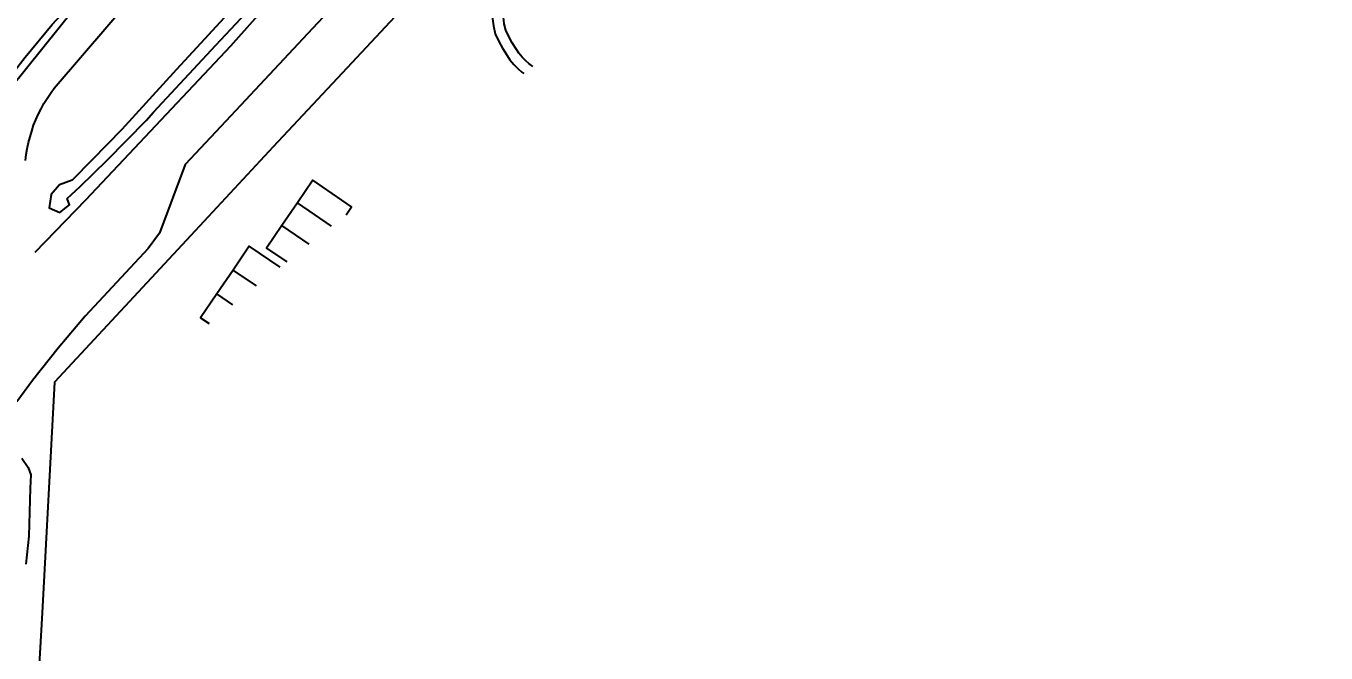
# Model space of a CAD drawing. Header units: millimetres. Extents: x 111502 to 977541, y 8702 to 1044108.
# Drawn here: x 488854.7 to 489091.4, y 239663.6 to 239777.8 of the extents above; entities that cross this region are included whole.
import ezdxf

# ---------------------------------------------------------------- set-up
doc = ezdxf.new("R2010")
doc.units = ezdxf.units.MM
doc.header["$LTSCALE"] = 0.25
doc.linetypes.add('DASHED2', pattern=[9.525, 6.35, -3.175])
doc.layers.add('E HVSS As Laid HV', color=10, linetype='Continuous')
doc.layers.add('X HVSS Site Background', color=8, linetype='Continuous')
doc.styles.add('Arial', font='arial.ttf')

# ---------------------------------------------------------------- blocks, each defined once
blk = doc.blocks.new('OS MAP 060722')
at = {"layer": 'X HVSS Site Background'}
for points in [[(44.02, 626.99), (44.12, 628.09), (44.32, 629.14), (44.52, 630.24), (45.12, 632.34), (45.47, 633.39), (45.87, 634.39), (46.32, 635.39), (46.82, 636.39), (47.32, 637.34), (47.92, 638.29), (48.52, 639.19), (49.22, 640.14), (69.12, 663.39)], [(41.22, 640.09), (53.12, 654.89)], [(108.87, 678.99), (107.12, 676.89), (98.62, 667.29), (96.12, 664.49), (81.32, 647.79), (62.82, 628.14), (54.92, 619.79), (45.72, 610.24)], [(37.32, 608.89), (38.6, 632.67), (38.82, 633.92), (39.55, 636.55), (40.47, 639.79), (42.05, 643.4), (43.93, 645.77), (48.87, 651.73), (66.92, 671.2), (69.46, 672.65), (72.17, 673.34), (76.74, 674.15), (78.93, 675.54)], [(127.66, 666.2), (117.59, 667.83), (114.9, 670.96), (108.97, 664.59), (96.27, 650.99), (82.27, 636.09), (73.09, 626.26), (68.4, 613.75), (66.3, 610.98), (54.85, 598.66), (49.96, 592.83), (45.27, 586.94), (42.42, 583.07)], [(43.31, 572.83), (44.47, 571.12), (44.94, 569.76), (44.87, 567.36), (44.6, 558.58), (44.07, 553.52)], [(127.67, 662.24), (121.27, 663.59), (121.24, 663.58), (120.8, 663.44), (101.62, 642.9), (89.09, 629.46), (74.86, 614.19), (49.26, 586.65), (47.01, 544.65), (46.4, 534.16), (49.39, 522.14), (77.78, 504.11), (98.49, 491.58)], [(90.28, 663.76), (83.09, 656.14), (71.46, 643.56), (61.51, 632.65), (56.12, 627.1), (52.5, 623.41), (50.17, 622.56), (48.67, 620.79), (48.3, 618.39), (50.23, 617.5), (52.03, 618.89), (51.55, 620.04), (53.95, 622.26), (58.86, 627.06), (65.95, 634.27), (67.31, 635.77), (78.63, 647.99), (84.1, 653.82), (91.72, 662.45), (91.25, 663.21), (91.13, 663.32), (90.28, 663.76)], [(128.72, 662.02), (128.64, 660.83), (128.52, 658.93), (128.55, 657.72), (128.62, 656.78), (128.68, 655.28), (128.82, 653.88), (129.02, 652.75), (129.19, 651.52), (129.53, 650.07), (130.19, 648.68), (130.86, 647.42), (131.69, 646.1), (132.19, 645.33), (132.91, 644.47), (133.72, 643.66), (134.37, 643.07), (134.71, 642.81)], [(136.34, 644.1), (135.65, 644.63), (135.1, 645.11), (134.4, 645.82), (133.81, 646.53), (133.38, 647.18), (132.6, 648.43), (131.99, 649.59), (131.43, 650.74), (131.17, 651.88), (131.01, 653.06), (130.82, 654.16), (130.68, 655.43), (130.62, 656.89), (130.56, 657.82), (130.53, 658.89), (130.66, 660.96), (130.66, 661.61)], [(102.35, 617.1), (103.36, 618.58), (96.31, 623.4), (93.5, 619.28)], [(93.5, 619.28), (90.69, 615.16)], [(99.73, 615.02), (93.5, 619.28)], [(90.69, 615.16), (87.87, 611.04), (91.55, 608.53)], [(95.64, 611.77), (90.69, 615.16)], [(90.35, 607.57), (84.74, 611.4), (81.78, 607.05)], [(81.78, 607.05), (78.81, 602.7)], [(86.04, 604.15), (81.78, 607.05)], [(78.81, 602.7), (75.85, 598.36), (77.41, 597.29)], [(81.72, 600.72), (78.81, 602.7)]]:
    blk.add_lwpolyline(points, dxfattribs=at)

msp = doc.modelspace()

# ---------------------------------------------------------------- linework, layer by layer
at = {"lineweight": 0}
msp.add_circle((488727.82, 239008.33), 11388.42, dxfattribs=at)

# ---------------------------------------------------------------- block references
at = {"layer": 'E HVSS As Laid HV', "linetype": 'DASHED2', "lineweight": 0}
msp.add_blockref('OS MAP 060722', (488810.58, 239126.31), dxfattribs=at)

# ---------------------------------------------------------------- texts
at = {"lineweight": 0, "insert": (488782.71, 239740.31), "char_height": 10, "attachment_point": 1, "rotation": 45.2629, "style": 'Arial'}
msp.add_mtext_dynamic_manual_height_columns('H6 Childs Way A4146', width=141.2145, gutter_width=10, heights=[0], dxfattribs=at)

doc.saveas('drawing.dxf')
